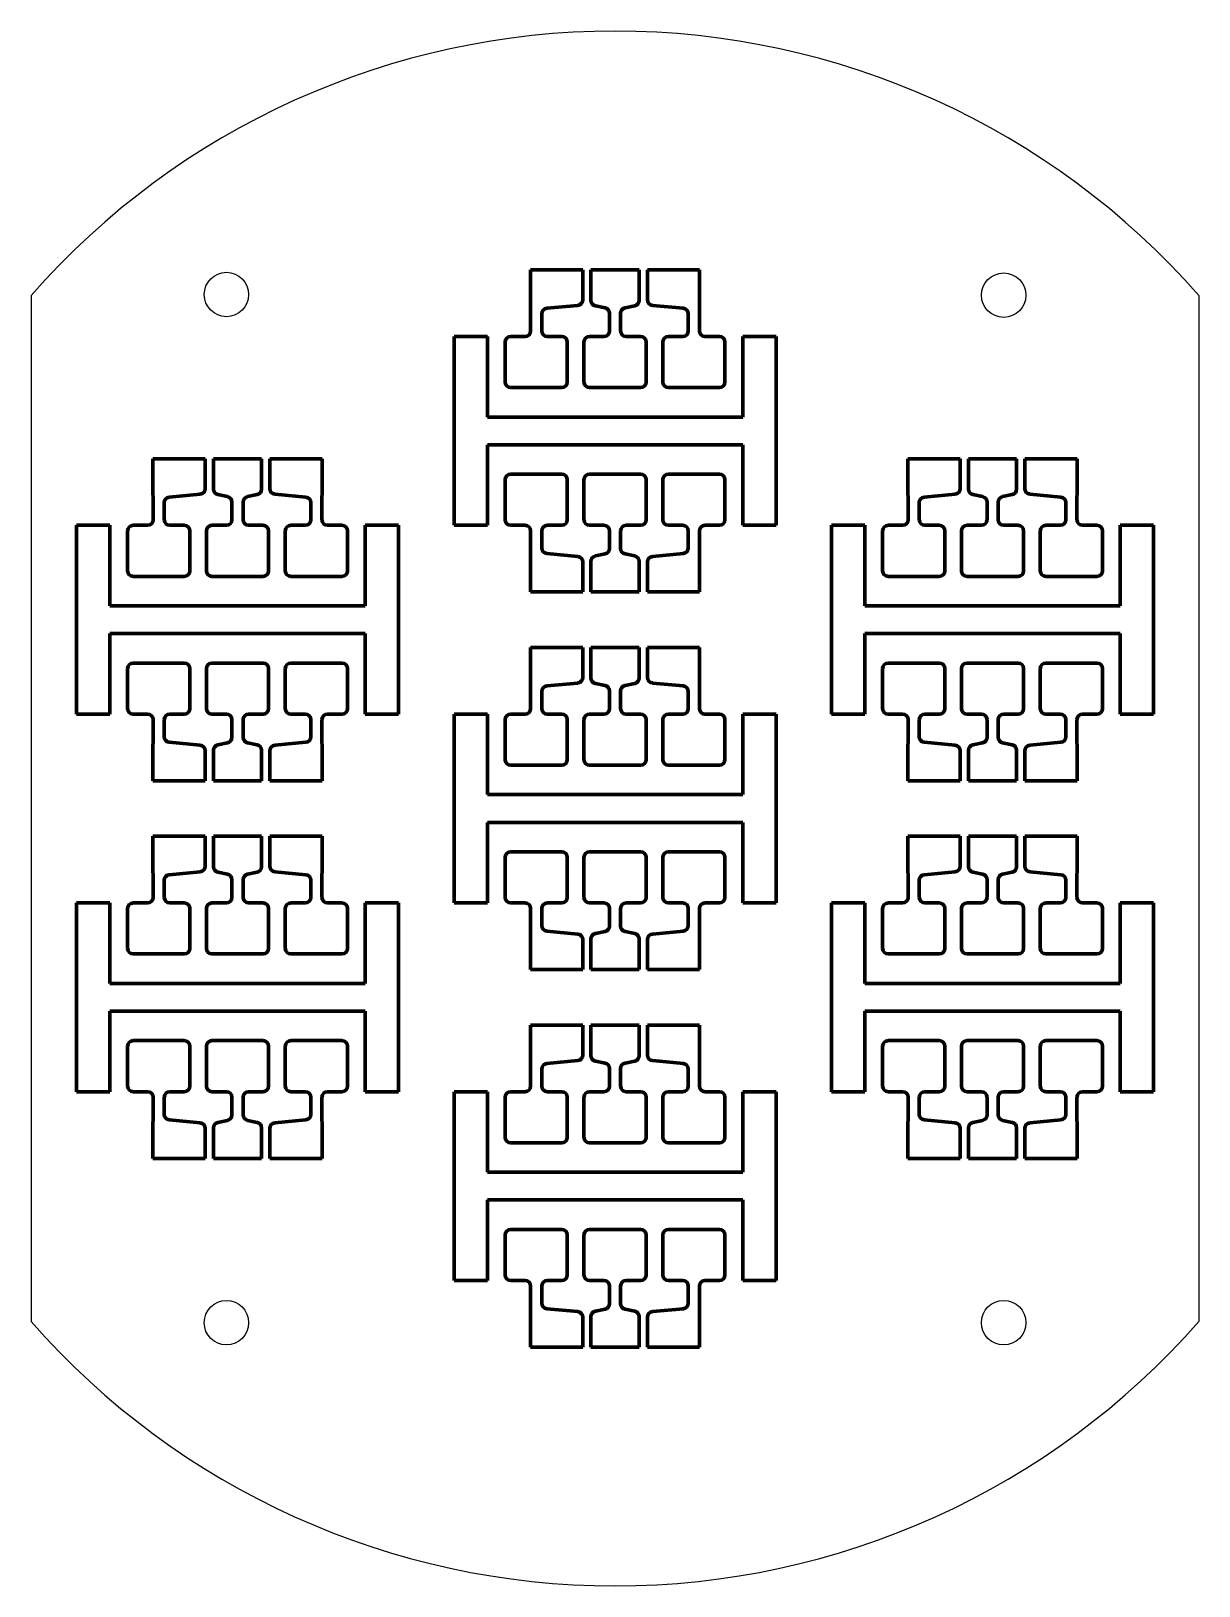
# Model space of a CAD drawing. Header units: millimetres. Extents: x 2103 to 2208, y 1741 to 1881.
import ezdxf

# ---------------------------------------------------------------- set-up
doc = ezdxf.new("R2010")
doc.units = ezdxf.units.MM
doc.layers.add('holder_hole', color=80, linetype='Continuous')
doc.layers.add('mask_outline', color=10, linetype='Continuous')
doc.layers.add('mask_stencil', color=30, linetype='Continuous', lineweight=70)

# ---------------------------------------------------------------- blocks, each defined once
blk = doc.blocks.new('*U14')
at = {"layer": 'mask_stencil'}
for p, q in [((-7.62, 14.5), (-2.91, 14.5)), ((-7.62, 14.5), (-7.62, 11.35)), ((-2.91, 14.5), (-2.91, 11.8)), ((-2.17, 14.5), (2.17, 14.5)), ((-2.17, 14.5), (-2.17, 11.75)), ((2.17, 14.5), (2.17, 11.75)), ((7.62, 14.5), (2.91, 14.5)), ((2.91, 14.5), (2.91, 11.8)), ((7.62, 14.5), (7.62, 11.35)), ((-7.62, 11.35), (-7.6, 11)), ((-6.15, 11.04), (-3.36, 11.3)), ((-0.9, 11.08), (-1.77, 11.26)), ((0.9, 11.08), (1.77, 11.26)), ((6.15, 11.04), (3.36, 11.3)), ((7.62, 11.35), (7.6, 11)), ((-7.6, 9), (-7.6, 11)), ((-6.6, 9), (-6.6, 10.54)), ((-0.5, 9), (-0.5, 10.59)), ((0.5, 9), (0.5, 10.59)), ((6.6, 9), (6.6, 10.54)), ((7.6, 9), (7.6, 11)), ((-14.5, 8.5), (-11.5, 8.5)), ((-14.5, -8.5), (-14.5, 8.5)), ((-11.5, 8.5), (-11.5, 1.25)), ((-9.4, 8.5), (-8.1, 8.5)), ((-4.8, 8.5), (-6.1, 8.5)), ((-2.3, 8.5), (-1, 8.5)), ((2.3, 8.5), (1, 8.5)), ((4.8, 8.5), (6.1, 8.5)), ((9.4, 8.5), (8.1, 8.5)), ((11.5, 1.25), (11.5, 8.5)), ((11.5, 8.5), (14.5, 8.5)), ((14.5, 8.5), (14.5, -8.5)), ((-9.9, 8), (-9.9, 4.4)), ((-4.3, 4.4), (-4.3, 8)), ((-2.8, 8), (-2.8, 4.4)), ((2.8, 4.4), (2.8, 8)), ((4.3, 8), (4.3, 4.4)), ((9.9, 4.4), (9.9, 8)), ((-9.4, 3.9), (-4.8, 3.9)), ((-2.3, 3.9), (2.3, 3.9)), ((4.8, 3.9), (9.4, 3.9)), ((-11.5, 1.25), (11.5, 1.25)), ((11.5, -1.25), (-11.5, -1.25)), ((-11.5, -1.25), (-11.5, -8.5)), ((11.5, -8.5), (11.5, -1.25)), ((-9.4, -3.9), (-4.8, -3.9)), ((-2.3, -3.9), (2.3, -3.9)), ((4.8, -3.9), (9.4, -3.9)), ((-9.9, -8), (-9.9, -4.4)), ((-4.3, -4.4), (-4.3, -8)), ((-2.8, -8), (-2.8, -4.4)), ((2.8, -4.4), (2.8, -8)), ((4.3, -8), (4.3, -4.4)), ((9.9, -4.4), (9.9, -8)), ((-11.5, -8.5), (-14.5, -8.5)), ((-9.4, -8.5), (-8.1, -8.5)), ((-7.6, -9), (-7.6, -11)), ((-6.6, -9), (-6.6, -10.54)), ((-4.8, -8.5), (-6.1, -8.5)), ((-2.3, -8.5), (-1, -8.5)), ((-0.5, -9), (-0.5, -10.59)), ((0.5, -9), (0.5, -10.59)), ((2.3, -8.5), (1, -8.5)), ((4.8, -8.5), (6.1, -8.5)), ((6.6, -9), (6.6, -10.54)), ((7.6, -9), (7.6, -11)), ((9.4, -8.5), (8.1, -8.5)), ((14.5, -8.5), (11.5, -8.5)), ((-7.62, -11.35), (-7.6, -11)), ((-6.15, -11.04), (-3.36, -11.3)), ((-0.9, -11.08), (-1.77, -11.26)), ((0.9, -11.08), (1.77, -11.26)), ((6.15, -11.04), (3.36, -11.3)), ((7.62, -11.35), (7.6, -11)), ((-7.62, -14.5), (-7.62, -11.35)), ((-2.91, -14.5), (-2.91, -11.8)), ((-2.17, -14.5), (-2.17, -11.75)), ((2.17, -14.5), (2.17, -11.75)), ((2.91, -14.5), (2.91, -11.8)), ((7.62, -14.5), (7.62, -11.35)), ((-7.62, -14.5), (-2.91, -14.5)), ((-2.17, -14.5), (2.17, -14.5)), ((7.62, -14.5), (2.91, -14.5))]:
    blk.add_line(p, q, dxfattribs=at)
for centre, start, end in [((-3.41, 11.8), 275.3386, 360), ((-1.67, 11.75), 180, 258.3428), ((1.67, 11.75), 281.6572, 0), ((3.41, 11.8), 180, 264.6614), ((-6.1, 10.54), 95.3386, 179.9989), ((-1, 10.59), 0, 78.3428), ((1, 10.59), 101.6572, 179.9988), ((6.1, 10.54), 0.0011, 84.6614), ((-9.4, 8), 90, 180), ((-8.1, 9), 270, 0), ((-6.1, 9), 180, 270), ((-4.8, 8), 0, 90), ((-2.3, 8), 90, 180), ((-1, 9), 270, 0), ((1, 9), 180, 270), ((2.3, 8), 0, 90), ((4.8, 8), 90, 180), ((6.1, 9), 270, 0), ((8.1, 9), 180, 270), ((9.4, 8), 0, 90), ((-9.4, 4.4), 180, 270), ((-4.8, 4.4), 270, 0), ((-2.3, 4.4), 180, 270), ((2.3, 4.4), 270, 0), ((4.8, 4.4), 180, 270), ((9.4, 4.4), 270, 0), ((-9.4, -4.4), 90, 180), ((-4.8, -4.4), 0, 90), ((-2.3, -4.4), 90, 180), ((2.3, -4.4), 0, 90), ((4.8, -4.4), 90, 180), ((9.4, -4.4), 0, 90), ((-9.4, -8), 180, 270), ((-4.8, -8), 270, 0), ((-2.3, -8), 180, 270), ((2.3, -8), 270, 0), ((4.8, -8), 180, 270), ((9.4, -8), 270, 0), ((-8.1, -9), 0, 90), ((-6.1, -9), 90, 180), ((-1, -9), 0, 90), ((1, -9), 90, 180), ((6.1, -9), 0, 90), ((8.1, -9), 90, 180), ((-6.1, -10.54), 180.0011, 264.6614), ((-1, -10.59), 281.6572, 0), ((1, -10.59), 180.0012, 258.3428), ((6.1, -10.54), 275.3386, 359.9989), ((-3.41, -11.8), 0, 84.6614), ((-1.67, -11.75), 101.6572, 180), ((1.67, -11.75), 0, 78.3428), ((3.41, -11.8), 95.3386, 180)]:
    blk.add_arc(centre, 0.5, start, end, dxfattribs=at)
blk = doc.blocks.new('*U17')
at = {"layer": 'mask_outline', "color": 0, "linetype": 'ByBlock', "lineweight": -2, "transparency": 16777216}
for p in [(0, 68), (0, 34), (0, 0)]:
    blk.add_blockref('*U14', p, dxfattribs=at)
blk = doc.blocks.new('*U18')
at = {"layer": 'mask_stencil'}
for p, q in [((-7.62, 14.5), (-2.91, 14.5)), ((-7.62, 14.5), (-7.62, 11.35)), ((-2.91, 14.5), (-2.91, 11.8)), ((-2.17, 14.5), (2.17, 14.5)), ((-2.17, 14.5), (-2.17, 11.75)), ((2.17, 14.5), (2.17, 11.75)), ((7.62, 14.5), (2.91, 14.5)), ((2.91, 14.5), (2.91, 11.8)), ((7.62, 14.5), (7.62, 11.35)), ((-7.62, 11.35), (-7.6, 11)), ((-6.15, 11.04), (-3.36, 11.3)), ((-0.9, 11.08), (-1.77, 11.26)), ((0.9, 11.08), (1.77, 11.26)), ((6.15, 11.04), (3.36, 11.3)), ((7.62, 11.35), (7.6, 11)), ((-7.6, 9), (-7.6, 11)), ((-6.6, 9), (-6.6, 10.54)), ((-0.5, 9), (-0.5, 10.59)), ((0.5, 9), (0.5, 10.59)), ((6.6, 9), (6.6, 10.54)), ((7.6, 9), (7.6, 11)), ((-14.5, 8.5), (-11.5, 8.5)), ((-14.5, -8.5), (-14.5, 8.5)), ((-11.5, 8.5), (-11.5, 1.25)), ((-9.4, 8.5), (-8.1, 8.5)), ((-4.8, 8.5), (-6.1, 8.5)), ((-2.3, 8.5), (-1, 8.5)), ((2.3, 8.5), (1, 8.5)), ((4.8, 8.5), (6.1, 8.5)), ((9.4, 8.5), (8.1, 8.5)), ((11.5, 1.25), (11.5, 8.5)), ((11.5, 8.5), (14.5, 8.5)), ((14.5, 8.5), (14.5, -8.5)), ((-9.9, 8), (-9.9, 4.4)), ((-4.3, 4.4), (-4.3, 8)), ((-2.8, 8), (-2.8, 4.4)), ((2.8, 4.4), (2.8, 8)), ((4.3, 8), (4.3, 4.4)), ((9.9, 4.4), (9.9, 8)), ((-9.4, 3.9), (-4.8, 3.9)), ((-2.3, 3.9), (2.3, 3.9)), ((4.8, 3.9), (9.4, 3.9)), ((-11.5, 1.25), (11.5, 1.25)), ((11.5, -1.25), (-11.5, -1.25)), ((-11.5, -1.25), (-11.5, -8.5)), ((11.5, -8.5), (11.5, -1.25)), ((-9.4, -3.9), (-4.8, -3.9)), ((-2.3, -3.9), (2.3, -3.9)), ((4.8, -3.9), (9.4, -3.9)), ((-9.9, -8), (-9.9, -4.4)), ((-4.3, -4.4), (-4.3, -8)), ((-2.8, -8), (-2.8, -4.4)), ((2.8, -4.4), (2.8, -8)), ((4.3, -8), (4.3, -4.4)), ((9.9, -4.4), (9.9, -8)), ((-11.5, -8.5), (-14.5, -8.5)), ((-9.4, -8.5), (-8.1, -8.5)), ((-7.6, -9), (-7.6, -11)), ((-6.6, -9), (-6.6, -10.54)), ((-4.8, -8.5), (-6.1, -8.5)), ((-2.3, -8.5), (-1, -8.5)), ((-0.5, -9), (-0.5, -10.59)), ((0.5, -9), (0.5, -10.59)), ((2.3, -8.5), (1, -8.5)), ((4.8, -8.5), (6.1, -8.5)), ((6.6, -9), (6.6, -10.54)), ((7.6, -9), (7.6, -11)), ((9.4, -8.5), (8.1, -8.5)), ((14.5, -8.5), (11.5, -8.5)), ((-7.62, -11.35), (-7.6, -11)), ((-6.15, -11.04), (-3.36, -11.3)), ((-0.9, -11.08), (-1.77, -11.26)), ((0.9, -11.08), (1.77, -11.26)), ((6.15, -11.04), (3.36, -11.3)), ((7.62, -11.35), (7.6, -11)), ((-7.62, -14.5), (-7.62, -11.35)), ((-2.91, -14.5), (-2.91, -11.8)), ((-2.17, -14.5), (-2.17, -11.75)), ((2.17, -14.5), (2.17, -11.75)), ((2.91, -14.5), (2.91, -11.8)), ((7.62, -14.5), (7.62, -11.35)), ((-7.62, -14.5), (-2.91, -14.5)), ((-2.17, -14.5), (2.17, -14.5)), ((7.62, -14.5), (2.91, -14.5))]:
    blk.add_line(p, q, dxfattribs=at)
for centre, start, end in [((-3.41, 11.8), 275.3386, 360), ((-1.67, 11.75), 180, 258.3428), ((1.67, 11.75), 281.6572, 0), ((3.41, 11.8), 180, 264.6614), ((-6.1, 10.54), 95.3386, 179.9989), ((-1, 10.59), 0, 78.3428), ((1, 10.59), 101.6572, 179.9988), ((6.1, 10.54), 0.0011, 84.6614), ((-9.4, 8), 90, 180), ((-8.1, 9), 270, 0), ((-6.1, 9), 180, 270), ((-4.8, 8), 0, 90), ((-2.3, 8), 90, 180), ((-1, 9), 270, 0), ((1, 9), 180, 270), ((2.3, 8), 0, 90), ((4.8, 8), 90, 180), ((6.1, 9), 270, 0), ((8.1, 9), 180, 270), ((9.4, 8), 0, 90), ((-9.4, 4.4), 180, 270), ((-4.8, 4.4), 270, 0), ((-2.3, 4.4), 180, 270), ((2.3, 4.4), 270, 0), ((4.8, 4.4), 180, 270), ((9.4, 4.4), 270, 0), ((-9.4, -4.4), 90, 180), ((-4.8, -4.4), 0, 90), ((-2.3, -4.4), 90, 180), ((2.3, -4.4), 0, 90), ((4.8, -4.4), 90, 180), ((9.4, -4.4), 0, 90), ((-9.4, -8), 180, 270), ((-4.8, -8), 270, 0), ((-2.3, -8), 180, 270), ((2.3, -8), 270, 0), ((4.8, -8), 180, 270), ((9.4, -8), 270, 0), ((-8.1, -9), 0, 90), ((-6.1, -9), 90, 180), ((-1, -9), 0, 90), ((1, -9), 90, 180), ((6.1, -9), 0, 90), ((8.1, -9), 90, 180), ((-6.1, -10.54), 180.0011, 264.6614), ((-1, -10.59), 281.6572, 0), ((1, -10.59), 180.0012, 258.3428), ((6.1, -10.54), 275.3386, 359.9989), ((-3.41, -11.8), 0, 84.6614), ((-1.67, -11.75), 101.6572, 180), ((1.67, -11.75), 0, 78.3428), ((3.41, -11.8), 95.3386, 180)]:
    blk.add_arc(centre, 0.5, start, end, dxfattribs=at)
blk = doc.blocks.new('*U16')
at = {"layer": 'mask_outline', "color": 0, "linetype": 'ByBlock', "lineweight": -2, "transparency": 16777216}
for p in [(0, 34), (68, 34), (0, 0), (68, 0)]:
    blk.add_blockref('*U18', p, dxfattribs=at)

msp = doc.modelspace()

# ---------------------------------------------------------------- linework, layer by layer
at = {"layer": 'holder_hole'}
for centre in [(2120.15, 1856.91), (2190.15, 1856.85), (2120.15, 1764.33), (2190.15, 1764.33)]:
    msp.add_circle(centre, 2, dxfattribs=at)
at = {"layer": 'mask_outline'}
for p, q in [((2102.56, 1856.83), (2102.56, 1764.43)), ((2207.73, 1856.83), (2207.73, 1764.43))]:
    msp.add_line(p, q, dxfattribs=at)
for points in [[(2207.73, 1856.83, 0.215752), (2155.15, 1880.63, 0.215752), (2102.56, 1856.83)], [(2102.56, 1764.43, 0.215752), (2155.15, 1740.63, 0.215752), (2207.73, 1764.43)]]:
    msp.add_lwpolyline(points, format="xyb", dxfattribs=at)

# ---------------------------------------------------------------- block references
for name, p in [('*U17', (2155.15, 1776.63)), ('*U16', (2121.15, 1793.63))]:
    msp.add_blockref(name, p, dxfattribs=at)

doc.saveas('drawing.dxf')
